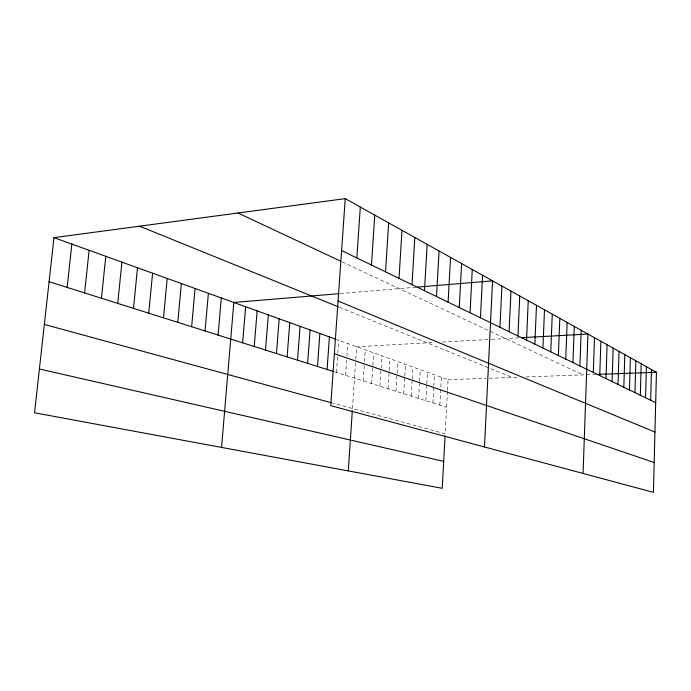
<?xml version="1.0" encoding="UTF-8"?>
<svg xmlns="http://www.w3.org/2000/svg" width="691" height="691" viewBox="0 0 691 691"><rect width="100%" height="100%" fill="white"/><g stroke="black" fill="none" stroke-linecap="round" stroke-linejoin="round"><path stroke-width="0.52" stroke-dasharray="3.46 2.59" d="M447.466 391.356L445.177 433.793L332.414 403.026M447.526 390.294L448.096 379.705L336.845 339.609M432.929 402.913L433.801 387.297M433.862 386.26L434.501 374.807M439.847 405.099L441.376 377.286M418.642 398.405L419.567 382.451M419.627 381.389L420.309 369.694M425.863 400.685L426.762 384.904M426.822 383.851L427.487 372.276M411.257 396.073L412.207 379.946M412.277 378.875L412.968 367.051M395.978 391.244L397.014 374.289M397.083 373.235L397.791 361.574M403.708 393.689L404.71 376.923M404.779 375.869L405.47 364.338M388.066 388.748L389.137 371.603M389.206 370.531L389.94 358.741M371.689 383.583L373.667 352.885M379.972 386.2L381.035 369.452M381.104 368.407L381.898 355.848M363.198 380.896L364.399 362.697M364.468 361.626L365.245 349.845M352.47 408.502L355.701 360.348M355.77 359.303L356.608 346.735L434.259 342.477M336.457 372.458L337.726 354.224M337.804 353.153L338.702 340.274M345.595 375.343L346.822 357.325M346.899 356.262L347.763 343.548M340.283 293.571L416.112 287.223M442.361 342.028L489.401 339.454M491.431 339.341L521.541 337.692M448.096 379.705L486.144 378.348M489.15 378.245L518.682 377.191M526.084 376.923L596.281 374.418M334.591 371.862L446.611 407.232M339.385 307.253L512.333 377.416M342.175 261.889L488.468 330.531M490.247 331.369L583.014 374.893"/><path stroke-width="1.04" d="M650.689 400.262L651.483 369.504M345.241 198.645L656.45 372.276L653.436 492.355L330.73 405.669L345.241 198.645L53.976 237.652L34.55 412.769L442.231 488.312L445.064 435.909M634.969 392.643L635.858 360.788M640.341 395.243L641.196 363.768M645.575 397.783L646.405 366.671M623.826 387.245L624.785 354.613M629.466 389.974L630.391 357.739M612.096 381.57L613.142 348.117M618.03 384.446L619.041 351.408M599.745 375.584L600.876 341.268M605.998 378.616L607.087 344.74M593.31 372.466L594.493 337.709M579.922 365.988L581.2 330.289M583.083 473.456L587.937 334.047L521.541 337.692M565.756 359.13L567.147 322.455M572.943 362.602L574.273 326.428M558.371 355.545L559.814 318.361M542.927 348.074L544.499 309.818M550.762 351.866L552.273 314.155M534.86 344.161L536.492 305.353M517.956 335.973L519.736 295.998M526.542 340.127L528.244 300.749M509.103 331.689L510.96 291.11M499.964 327.258L501.908 286.048M484.486 446.973L492.553 280.831L417.165 287.136M480.461 317.817L482.586 275.277M459.265 307.555L461.597 263.565M470.053 312.773L472.273 269.525M448.096 302.14L450.541 257.389M436.505 296.525L439.07 250.997M424.481 290.704L427.168 244.355M411.991 284.657L414.816 237.462M399.018 278.378L401.981 230.302M385.526 271.839L388.644 222.856M371.482 265.033L374.764 215.117M356.85 257.95L360.305 207.05M348.29 470.899L352.332 410.601M327.093 369.504L329.408 336.923M317.489 366.463L319.873 333.494M307.633 363.354L310.095 329.97M297.519 360.158L300.058 326.351M276.46 353.516L279.173 318.819M287.128 356.884L289.754 322.637M265.499 350.052L268.298 314.897M254.228 346.493L257.13 310.872M242.645 342.84L245.642 306.735M221.552 447.423L233.826 302.477L339.203 293.658M218.088 335.083L221.293 297.959M205.054 330.972L208.388 293.304M191.632 326.731L195.078 288.51M177.777 322.351L181.362 283.569M163.491 317.843L167.205 278.464M148.729 313.187L152.59 273.195M133.493 308.376L137.5 267.754M117.738 303.401L121.91 262.139M101.456 298.262L105.783 256.326M84.604 292.941L89.113 250.315M67.157 287.43L71.847 244.096M597.309 374.384L656.45 372.276M39.404 368.994L443.682 461.355M44.345 324.442L331.464 402.767M49.087 281.721L333.649 371.568M334.366 353.74L654.178 462.521M53.976 237.652L335.912 339.272M139.573 226.19L338.426 306.864M338.063 301.008L654.947 432.03M237.989 213.009L340.231 260.982M341.596 250.565L655.69 402.68"/></g></svg>
